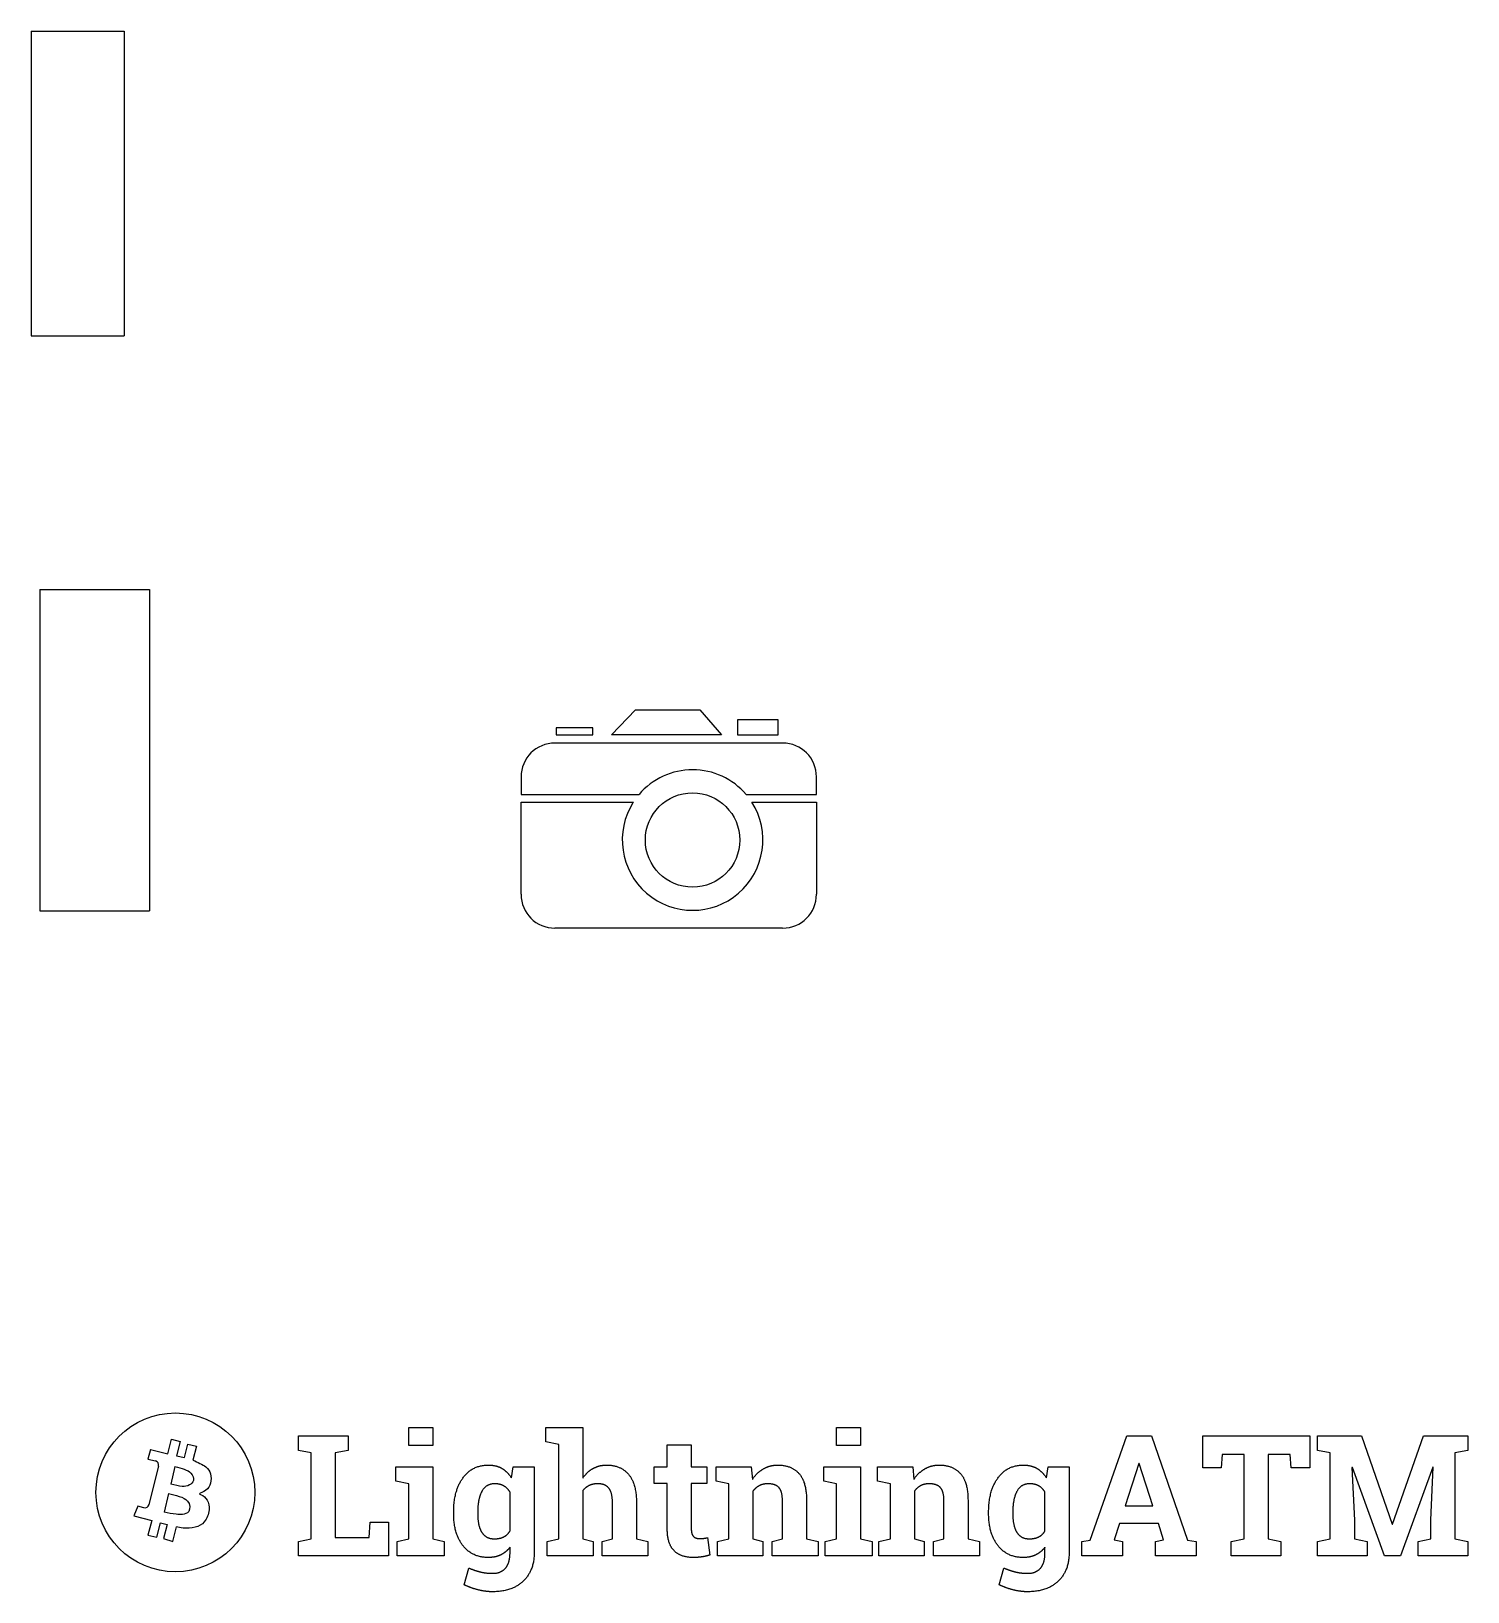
# Model space of a CAD drawing. Extents: x -283 to -113, y -234 to -50.
import ezdxf

# ---------------------------------------------------------------- set-up
doc = ezdxf.new("R2010")
doc.units = 0
doc.header["$MEASUREMENT"] = 0
doc.layers.add('MODELSKETCH_VISIBLE', color=7, linetype='CONTINUOUS')

msp = doc.modelspace()

# ---------------------------------------------------------------- linework, layer by layer
at = {"layer": 'MODELSKETCH_VISIBLE'}
for p, q in [((-282.83, -49.67), (-282.83, -85.67)), ((-282.83, -49.67), (-271.83, -49.67)), ((-271.83, -49.67), (-271.83, -85.67)), ((-282.83, -85.67), (-271.83, -85.67)), ((-281.83, -115.67), (-281.83, -153.67)), ((-281.83, -115.67), (-268.83, -115.67)), ((-268.83, -115.67), (-268.83, -153.67)), ((-214.24, -132.88), (-211.39, -129.89)), ((-211.39, -129.89), (-203.79, -129.89)), ((-203.79, -129.89), (-201.24, -132.88)), ((-216.43, -132.03), (-220.78, -132.03)), ((-220.78, -132.03), (-220.78, -132.88)), ((-216.43, -132.88), (-216.43, -132.03)), ((-194.55, -131.08), (-199.34, -131.08)), ((-199.34, -131.08), (-199.34, -132.88)), ((-194.55, -132.88), (-194.55, -131.08)), ((-194, -133.83), (-220.93, -133.83)), ((-220.78, -132.88), (-216.43, -132.88)), ((-201.24, -132.88), (-214.24, -132.88)), ((-199.34, -132.88), (-194.55, -132.88)), ((-224.93, -137.83), (-224.93, -139.92)), ((-190, -139.92), (-190, -137.83)), ((-224.93, -139.92), (-210.98, -139.92)), ((-198.32, -139.92), (-190, -139.92)), ((-224.93, -140.83), (-211.65, -140.83)), ((-224.93, -151.72), (-224.93, -140.83)), ((-197.65, -140.83), (-190, -140.83)), ((-190, -140.83), (-190, -151.72)), ((-281.83, -153.67), (-268.83, -153.67)), ((-194, -155.72), (-220.93, -155.72)), ((-251.24, -215.75), (-249.73, -215.75)), ((-251.24, -217.47), (-251.24, -215.75)), ((-249.73, -215.75), (-246.89, -215.75)), ((-246.89, -215.75), (-245.37, -215.75)), ((-245.37, -215.75), (-245.37, -217.47)), ((-238.21, -214.74), (-235.36, -214.74)), ((-238.21, -216.87), (-238.21, -214.74)), ((-235.36, -214.74), (-235.36, -216.87)), ((-221.98, -216.45), (-221.98, -214.74)), ((-221.98, -214.74), (-217.63, -214.74)), ((-217.63, -214.74), (-217.63, -220.74)), ((-187.62, -216.87), (-187.62, -214.74)), ((-187.62, -214.74), (-184.78, -214.74)), ((-184.78, -214.74), (-184.78, -216.87)), ((-157.63, -228.08), (-153.32, -215.75)), ((-153.32, -215.75), (-150.41, -215.75)), ((-150.41, -215.75), (-146.13, -228.08)), ((-144.34, -219.53), (-144.34, -215.75)), ((-144.34, -215.75), (-131.7, -215.75)), ((-131.7, -215.75), (-131.7, -219.53)), ((-130.78, -217.47), (-130.78, -215.75)), ((-130.78, -215.75), (-129.27, -215.75)), ((-129.27, -215.75), (-125.56, -215.75)), ((-125.56, -215.75), (-121.95, -226.2)), ((-121.89, -226.2), (-118.25, -215.75)), ((-118.25, -215.75), (-113.01, -215.75)), ((-113.01, -215.75), (-113.01, -217.47)), ((-268.74, -217.35), (-269.03, -218.49)), ((-268.74, -217.35), (-266.67, -217.86)), ((-266.67, -217.86), (-266.25, -216.15)), ((-266.25, -216.15), (-265.22, -216.4)), ((-265.22, -216.4), (-265.64, -218.09)), ((-264.71, -218.32), (-264.31, -216.71)), ((-264.31, -216.71), (-263.31, -216.95)), ((-263.31, -216.95), (-263.72, -218.61)), ((-249.73, -217.76), (-251.24, -217.47)), ((-245.37, -217.47), (-246.89, -217.76)), ((-235.36, -216.87), (-238.21, -216.87)), ((-220.46, -216.75), (-221.98, -216.45)), ((-220.46, -227.93), (-220.46, -216.75)), ((-207.64, -216.82), (-204.8, -216.82)), ((-207.64, -219.39), (-207.64, -216.82)), ((-204.8, -216.82), (-204.8, -219.39)), ((-184.78, -216.87), (-187.62, -216.87)), ((-129.27, -217.76), (-130.78, -217.47)), ((-113.01, -217.47), (-114.53, -217.76)), ((-269.03, -218.49), (-268.14, -218.71)), ((-267.78, -219.32), (-268.91, -223.87)), ((-265.85, -219.36), (-266.33, -221.46)), ((-265.64, -218.09), (-264.71, -218.32)), ((-249.73, -227.93), (-249.73, -217.76)), ((-246.89, -217.76), (-246.89, -227.75)), ((-239.73, -221.11), (-239.73, -219.39)), ((-239.73, -219.39), (-235.36, -219.39)), ((-235.36, -219.39), (-235.36, -227.93)), ((-226.06, -220.72), (-225.85, -219.39)), ((-225.85, -219.39), (-223.38, -219.39)), ((-223.38, -219.39), (-223.38, -229.62)), ((-209.18, -221.39), (-209.18, -219.39)), ((-209.18, -219.39), (-207.64, -219.39)), ((-204.8, -219.39), (-202.95, -219.39)), ((-202.95, -219.39), (-202.95, -221.39)), ((-201.86, -219.39), (-197.71, -219.39)), ((-201.86, -221.11), (-201.86, -219.39)), ((-197.71, -219.39), (-197.58, -220.9)), ((-189.14, -219.39), (-184.78, -219.39)), ((-189.14, -221.11), (-189.14, -219.39)), ((-184.78, -219.39), (-184.78, -227.93)), ((-182.78, -221.11), (-182.78, -219.39)), ((-182.78, -219.39), (-178.62, -219.39)), ((-178.62, -219.39), (-178.5, -220.9)), ((-162.81, -220.72), (-162.61, -219.39)), ((-162.61, -219.39), (-160.14, -219.39)), ((-160.14, -219.39), (-160.14, -229.62)), ((-151.91, -219.01), (-153.51, -224.01)), ((-151.85, -219.01), (-151.91, -219.01)), ((-150.25, -224.01), (-151.85, -219.01)), ((-142.16, -219.53), (-144.34, -219.53)), ((-142.05, -217.94), (-142.16, -219.53)), ((-139.45, -217.94), (-142.05, -217.94)), ((-139.45, -227.93), (-139.45, -217.94)), ((-134, -217.94), (-136.61, -217.94)), ((-136.61, -217.94), (-136.61, -227.93)), ((-133.88, -219.53), (-134, -217.94)), ((-131.7, -219.53), (-133.88, -219.53)), ((-129.27, -227.93), (-129.27, -217.76)), ((-126.64, -219.47), (-126.7, -219.48)), ((-126.7, -219.48), (-126.42, -225.7)), ((-122.86, -229.93), (-126.64, -219.47)), ((-117.16, -219.43), (-120.95, -229.93)), ((-117.37, -225.7), (-117.1, -219.44)), ((-117.1, -219.44), (-117.16, -219.43)), ((-114.53, -217.76), (-114.53, -227.93)), ((-238.21, -221.4), (-239.73, -221.11)), ((-238.21, -227.93), (-238.21, -221.4)), ((-207.64, -221.39), (-209.18, -221.39)), ((-207.64, -226.76), (-207.64, -221.39)), ((-202.95, -221.39), (-204.8, -221.39)), ((-204.8, -221.39), (-204.8, -226.75)), ((-200.36, -221.4), (-201.86, -221.11)), ((-200.36, -227.93), (-200.36, -221.4)), ((-187.62, -221.4), (-189.14, -221.11)), ((-187.62, -227.93), (-187.62, -221.4)), ((-181.27, -221.4), (-182.78, -221.11)), ((-181.27, -227.93), (-181.27, -221.4)), ((-266.61, -222.56), (-267.13, -224.75)), ((-226.23, -226.99), (-226.23, -222.41)), ((-217.63, -222.23), (-217.63, -227.93)), ((-197.51, -222.29), (-197.51, -227.93)), ((-178.43, -222.29), (-178.43, -227.93)), ((-162.99, -226.99), (-162.99, -222.41)), ((-270.24, -224.05), (-270.71, -225.21)), ((-269.51, -224.24), (-270.24, -224.05)), ((-232.89, -224.95), (-232.89, -224.75)), ((-230.05, -224.75), (-230.05, -224.95)), ((-214.12, -227.93), (-214.12, -223.66)), ((-211.28, -223.68), (-211.28, -227.93)), ((-194.03, -227.93), (-194.03, -223.36)), ((-191.18, -223.34), (-191.18, -227.93)), ((-174.94, -227.93), (-174.94, -223.36)), ((-172.09, -223.34), (-172.09, -227.93)), ((-169.65, -224.95), (-169.65, -224.75)), ((-166.8, -224.75), (-166.8, -224.95)), ((-153.51, -224.01), (-150.25, -224.01)), ((-270.71, -225.21), (-268.59, -225.76)), ((-268.59, -225.76), (-269.04, -227.47)), ((-267.99, -227.74), (-267.54, -226.02)), ((-267.54, -226.02), (-266.75, -226.23)), ((-266.75, -226.23), (-267.2, -227.9)), ((-266.1, -228.25), (-265.66, -226.5)), ((-242.89, -227.75), (-242.75, -225.96)), ((-242.75, -225.96), (-240.58, -225.96)), ((-240.58, -225.96), (-240.58, -229.93)), ((-154.18, -226.1), (-154.8, -228.05)), ((-149.58, -226.1), (-154.18, -226.1)), ((-148.96, -228.05), (-149.58, -226.1)), ((-126.42, -225.7), (-126.42, -227.93)), ((-121.95, -226.2), (-121.89, -226.2)), ((-117.37, -227.93), (-117.37, -225.7)), ((-269.04, -227.47), (-267.99, -227.74)), ((-267.2, -227.9), (-266.1, -228.25)), ((-251.24, -228.22), (-249.73, -227.93)), ((-251.24, -229.93), (-251.24, -228.22)), ((-246.89, -227.75), (-242.89, -227.75)), ((-239.58, -228.22), (-238.21, -227.93)), ((-239.58, -229.93), (-239.58, -228.22)), ((-235.36, -227.93), (-234, -228.22)), ((-234, -228.22), (-234, -229.93)), ((-221.83, -228.22), (-220.46, -227.93)), ((-221.83, -229.93), (-221.83, -228.22)), ((-217.63, -227.93), (-216.4, -228.22)), ((-216.4, -228.22), (-216.4, -229.93)), ((-215.35, -228.22), (-214.12, -227.93)), ((-215.35, -229.93), (-215.35, -228.22)), ((-211.28, -227.93), (-209.92, -228.22)), ((-209.92, -228.22), (-209.92, -229.93)), ((-202.87, -227.78), (-202.62, -229.84)), ((-201.72, -228.22), (-200.36, -227.93)), ((-201.72, -229.93), (-201.72, -228.22)), ((-197.51, -227.93), (-196.36, -228.22)), ((-196.36, -228.22), (-196.36, -229.93)), ((-195.24, -228.22), (-194.03, -227.93)), ((-195.24, -229.93), (-195.24, -228.22)), ((-191.18, -227.93), (-189.81, -228.22)), ((-189.81, -228.22), (-189.81, -229.93)), ((-188.99, -228.22), (-187.62, -227.93)), ((-188.99, -229.93), (-188.99, -228.22)), ((-184.78, -227.93), (-183.42, -228.22)), ((-183.42, -228.22), (-183.42, -229.93)), ((-182.63, -228.22), (-181.27, -227.93)), ((-182.63, -229.93), (-182.63, -228.22)), ((-178.43, -227.93), (-177.28, -228.22)), ((-177.28, -228.22), (-177.28, -229.93)), ((-176.16, -228.22), (-174.94, -227.93)), ((-176.16, -229.93), (-176.16, -228.22)), ((-172.09, -227.93), (-170.73, -228.22)), ((-170.73, -228.22), (-170.73, -229.93)), ((-158.65, -228.22), (-157.63, -228.08)), ((-158.65, -229.93), (-158.65, -228.22)), ((-154.8, -228.05), (-153.82, -228.22)), ((-153.82, -228.22), (-153.82, -229.93)), ((-149.94, -228.22), (-148.96, -228.05)), ((-149.94, -229.93), (-149.94, -228.22)), ((-146.13, -228.08), (-145.11, -228.22)), ((-145.11, -228.22), (-145.11, -229.93)), ((-140.97, -228.22), (-139.45, -227.93)), ((-140.97, -229.93), (-140.97, -228.22)), ((-136.61, -227.93), (-135.09, -228.22)), ((-135.09, -228.22), (-135.09, -229.93)), ((-130.78, -228.22), (-129.27, -227.93)), ((-130.78, -229.93), (-130.78, -228.22)), ((-126.42, -227.93), (-124.91, -228.22)), ((-124.91, -228.22), (-124.91, -229.93)), ((-118.88, -228.22), (-117.37, -227.93)), ((-118.88, -229.93), (-118.88, -228.22)), ((-114.53, -227.93), (-113.01, -228.22)), ((-113.01, -228.22), (-113.01, -229.93)), ((-240.58, -229.93), (-251.24, -229.93)), ((-234, -229.93), (-239.58, -229.93)), ((-226.23, -229.61), (-226.23, -228.91)), ((-216.4, -229.93), (-221.83, -229.93)), ((-209.92, -229.93), (-215.35, -229.93)), ((-196.36, -229.93), (-201.72, -229.93)), ((-189.81, -229.93), (-195.24, -229.93)), ((-183.42, -229.93), (-188.99, -229.93)), ((-177.28, -229.93), (-182.63, -229.93)), ((-170.73, -229.93), (-176.16, -229.93)), ((-162.99, -229.61), (-162.99, -228.91)), ((-153.82, -229.93), (-158.65, -229.93)), ((-145.11, -229.93), (-149.94, -229.93)), ((-135.09, -229.93), (-140.97, -229.93)), ((-124.91, -229.93), (-130.78, -229.93)), ((-120.95, -229.93), (-122.86, -229.93)), ((-113.01, -229.93), (-118.88, -229.93)), ((-231.64, -233.36), (-231.11, -231.37)), ((-168.39, -233.36), (-167.86, -231.37))]:
    msp.add_line(p, q, dxfattribs=at)
for centre, radius in [((-204.65, -145.3), 5.58), ((-265.79, -222.43), 9.39)]:
    msp.add_circle(centre, radius, dxfattribs=at)
for centre, radius, start, end in [((-220.93, -137.83), 4, 90, 180), ((-194, -137.83), 4, 0, 90), ((-204.65, -145.3), 8.31, 40.3996, 139.6004), ((-204.65, -145.3), 8.31, 147.4312, 32.5688), ((-220.93, -151.72), 4, 180, 270), ((-194, -151.72), 4, 270, 0), ((-268.26, -219.2), 0.5, 346.0833, 76.0833), ((-269.39, -223.75), 0.5, 256.0833, 346.0833)]:
    msp.add_arc(centre, radius, start, end, dxfattribs=at)
for points, knots in [([(-265.85, -219.36), (-265.03, -219.59), (-263.85, -219.88), (-263.5, -221.06), (-264.13, -221.63), (-265.02, -221.81), (-265.86, -221.58), (-266.33, -221.46)], [0, 0, 0, 0, 0.268663, 0.448366, 0.60662, 0.781658, 1, 1, 1, 1]), ([(-263.72, -218.61), (-263.15, -218.87), (-262.14, -219.3), (-261.55, -220.2), (-261.56, -221.36), (-262.03, -222.26), (-263.14, -222.58), (-262.64, -222.69), (-261.89, -223.32), (-261.67, -224.52), (-262.25, -226.03), (-263.39, -226.66), (-264.87, -226.7), (-265.44, -226.57), (-265.66, -226.5)], [0, 0, 0, 0, 0.107002, 0.187958, 0.272809, 0.356089, 0.429741, 0.469537, 0.549228, 0.637848, 0.738268, 0.829241, 0.92734, 1, 1, 1, 1]), ([(-266.61, -222.56), (-265.77, -222.8), (-264.08, -223.05), (-263.99, -224.82), (-264.99, -225.08), (-265.71, -225.04), (-266.68, -224.87), (-267.13, -224.75)], [0, 0, 0, 0, 0.27642, 0.472076, 0.633362, 0.787928, 1, 1, 1, 1])]:
    msp.add_open_spline(points, degree=3, knots=knots, dxfattribs=at)
for points in [[(-231.81, -220.73), (-230.72, -219.2), (-228.76, -219.2)], [(-228.76, -219.2), (-227.88, -219.2), (-227.2, -219.59)], [(-216.41, -219.6), (-215.69, -219.2), (-214.81, -219.2)], [(-214.81, -219.2), (-213.16, -219.2), (-212.22, -220.29)], [(-196.28, -219.65), (-195.51, -219.2), (-194.56, -219.2)], [(-194.56, -219.2), (-192.97, -219.2), (-192.07, -220.2)], [(-177.2, -219.65), (-176.43, -219.2), (-175.48, -219.2)], [(-175.48, -219.2), (-173.88, -219.2), (-172.99, -220.2)], [(-168.56, -220.73), (-167.48, -219.2), (-165.52, -219.2)], [(-165.52, -219.2), (-164.63, -219.2), (-163.96, -219.59)], [(-232.89, -224.75), (-232.89, -222.25), (-231.81, -220.73)], [(-228.04, -221.41), (-229.08, -221.41), (-229.57, -222.33)], [(-226.96, -221.67), (-227.41, -221.41), (-228.04, -221.41)], [(-227.2, -219.59), (-226.53, -219.99), (-226.06, -220.72)], [(-217.63, -220.74), (-217.13, -220.01), (-216.41, -219.6)], [(-215.84, -221.41), (-216.44, -221.41), (-216.88, -221.62)], [(-214.56, -221.92), (-214.99, -221.41), (-215.84, -221.41)], [(-212.22, -220.29), (-211.28, -221.39), (-211.28, -223.68)], [(-197.58, -220.9), (-197.05, -220.1), (-196.28, -219.65)], [(-195.75, -221.41), (-196.32, -221.41), (-196.76, -221.64)], [(-194.45, -221.85), (-194.88, -221.41), (-195.75, -221.41)], [(-192.07, -220.2), (-191.18, -221.2), (-191.18, -223.34)], [(-178.5, -220.9), (-177.97, -220.1), (-177.2, -219.65)], [(-176.66, -221.41), (-177.23, -221.41), (-177.68, -221.64)], [(-175.37, -221.85), (-175.8, -221.41), (-176.66, -221.41)], [(-172.99, -220.2), (-172.09, -221.2), (-172.09, -223.34)], [(-169.65, -224.75), (-169.65, -222.25), (-168.56, -220.73)], [(-164.8, -221.41), (-165.84, -221.41), (-166.32, -222.33)], [(-163.71, -221.67), (-164.16, -221.41), (-164.8, -221.41)], [(-163.96, -219.59), (-163.29, -219.99), (-162.81, -220.72)], [(-229.57, -222.33), (-230.05, -223.26), (-230.05, -224.75)], [(-226.23, -222.41), (-226.5, -221.93), (-226.96, -221.67)], [(-216.88, -221.62), (-217.32, -221.84), (-217.63, -222.23)], [(-214.12, -223.66), (-214.12, -222.43), (-214.56, -221.92)], [(-196.76, -221.64), (-197.21, -221.87), (-197.51, -222.29)], [(-194.03, -223.36), (-194.03, -222.29), (-194.45, -221.85)], [(-177.68, -221.64), (-178.13, -221.87), (-178.43, -222.29)], [(-174.94, -223.36), (-174.94, -222.29), (-175.37, -221.85)], [(-166.32, -222.33), (-166.8, -223.26), (-166.8, -224.75)], [(-162.99, -222.41), (-163.26, -221.93), (-163.71, -221.67)], [(-231.81, -228.71), (-232.89, -227.28), (-232.89, -224.95)], [(-230.05, -224.95), (-230.05, -226.34), (-229.58, -227.13)], [(-168.56, -228.71), (-169.65, -227.28), (-169.65, -224.95)], [(-166.8, -224.95), (-166.8, -226.34), (-166.33, -227.13)], [(-206.84, -229.32), (-207.64, -228.52), (-207.64, -226.76)], [(-204.8, -226.75), (-204.8, -227.37), (-204.55, -227.63)], [(-228.78, -230.13), (-230.72, -230.13), (-231.81, -228.71)], [(-229.58, -227.13), (-229.11, -227.92), (-228.06, -227.92)], [(-228.06, -227.92), (-227.41, -227.92), (-226.96, -227.68)], [(-226.96, -227.68), (-226.5, -227.44), (-226.23, -226.99)], [(-204.55, -227.63), (-204.3, -227.89), (-203.87, -227.89)], [(-203.87, -227.89), (-203.58, -227.89), (-203.36, -227.87)], [(-203.36, -227.87), (-203.14, -227.84), (-202.87, -227.78)], [(-165.54, -230.13), (-167.48, -230.13), (-168.56, -228.71)], [(-166.33, -227.13), (-165.87, -227.92), (-164.82, -227.92)], [(-164.82, -227.92), (-164.16, -227.92), (-163.71, -227.68)], [(-163.71, -227.68), (-163.26, -227.44), (-162.99, -226.99)], [(-227.33, -229.82), (-227.97, -230.13), (-228.78, -230.13)], [(-226.23, -228.91), (-226.7, -229.51), (-227.33, -229.82)], [(-226.75, -231.37), (-226.23, -230.73), (-226.23, -229.61)], [(-223.38, -229.62), (-223.38, -231.7), (-224.69, -232.94)], [(-204.58, -230.13), (-206.05, -230.13), (-206.84, -229.32)], [(-203.57, -230.06), (-204.04, -230.13), (-204.58, -230.13)], [(-202.62, -229.84), (-203.1, -229.99), (-203.57, -230.06)], [(-164.09, -229.82), (-164.72, -230.13), (-165.54, -230.13)], [(-162.99, -228.91), (-163.45, -229.51), (-164.09, -229.82)], [(-163.5, -231.37), (-162.99, -230.73), (-162.99, -229.61)], [(-160.14, -229.62), (-160.14, -231.7), (-161.44, -232.94)], [(-231.11, -231.37), (-230.43, -231.66), (-229.75, -231.83)], [(-229.75, -231.83), (-229.07, -232), (-228.31, -232)], [(-228.31, -232), (-227.27, -232), (-226.75, -231.37)], [(-167.86, -231.37), (-167.18, -231.66), (-166.5, -231.83)], [(-166.5, -231.83), (-165.82, -232), (-165.06, -232)], [(-165.06, -232), (-164.02, -232), (-163.5, -231.37)], [(-229.98, -233.96), (-230.88, -233.74), (-231.64, -233.36)], [(-228.29, -234.18), (-229.08, -234.18), (-229.98, -233.96)], [(-224.69, -232.94), (-226, -234.18), (-228.29, -234.18)], [(-166.74, -233.96), (-167.63, -233.74), (-168.39, -233.36)], [(-165.04, -234.18), (-165.84, -234.18), (-166.74, -233.96)], [(-161.44, -232.94), (-162.75, -234.18), (-165.04, -234.18)]]:
    msp.add_open_spline(points, degree=2, dxfattribs=at)

doc.saveas('drawing.dxf')
